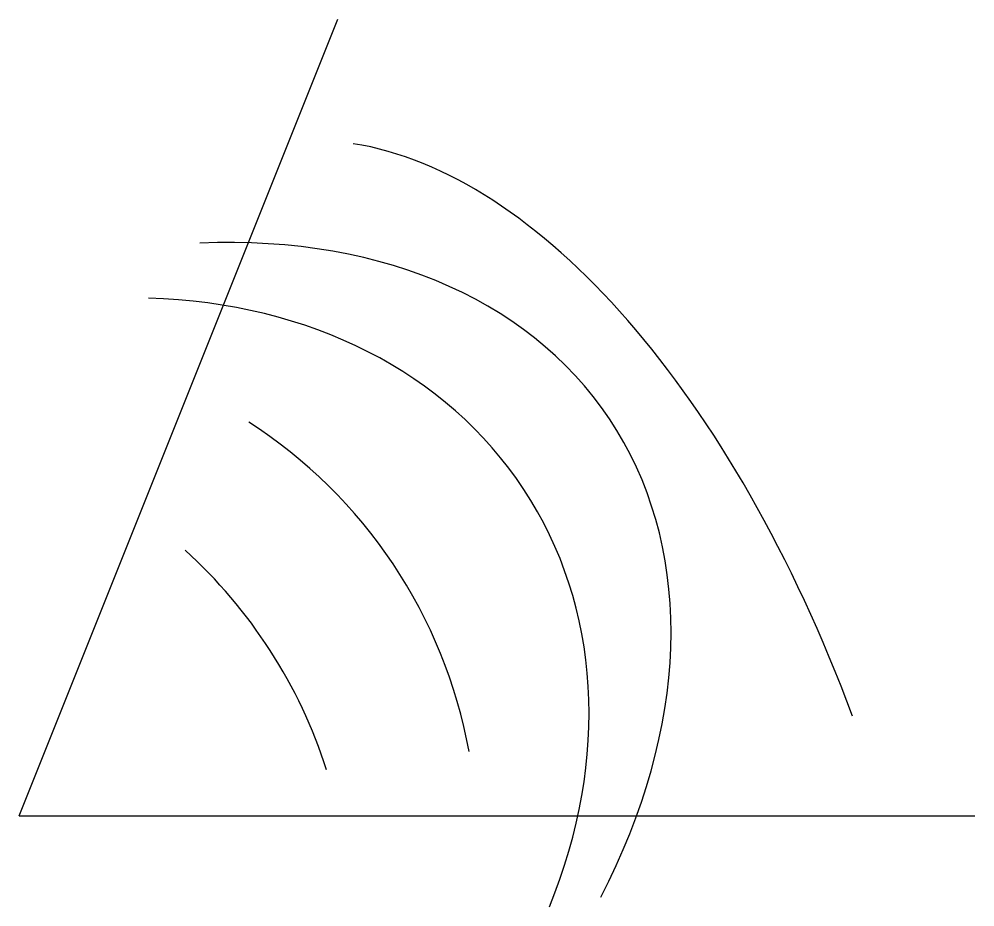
# Model space of a CAD drawing. Header units: millimetres. Extents: x 20 to 80, y 14.3 to 70.
import ezdxf

# ---------------------------------------------------------------- set-up
doc = ezdxf.new("R2010")
doc.units = ezdxf.units.MM
doc.layers.get('0').update_dxf_attribs({"lineweight": 25, "true_color": 0xffffff})

msp = doc.modelspace()

# ---------------------------------------------------------------- linework, layer by layer
for q in [(40, 70), (80, 20)]:
    msp.add_line((20, 20), q)
for centre, major_axis, ratio, start_param, end_param in [((48, 6), (-13, 56), 0.507716, 4.962779, 6.080912), ((20, 20), (37, 25), 0.699599, 5.373117, 7.131329), ((20, 20), (32, 20), 0.800562, 5.443816, 7.161088), ((20, 20), (-15.787, 25.258), 0.950178, 4.314276, 5.175767), ((20, 20), (-13.034, 20.854), 0.767241, 4.390757, 5.070309)]:
    msp.add_ellipse(centre, major_axis=major_axis, ratio=ratio, start_param=start_param, end_param=end_param)

doc.saveas('drawing.dxf')
